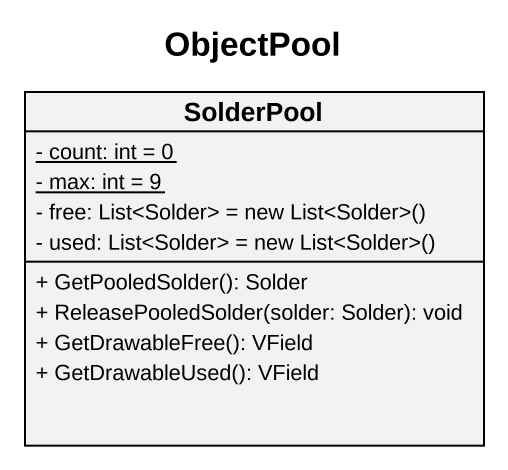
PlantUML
@startuml
title ObjectPool
hide circle
hide empty members
skinparam classAttributeIconSize 0
class SolderPool {
  {static} - count: int = 0
  {static} - max: int = 9
  {field} - free: List<Solder> = new List<Solder>()
  {field} - used: List<Solder> = new List<Solder>()
  + GetPooledSolder(): Solder
  + ReleasePooledSolder(solder: Solder): void
  + GetDrawableFree(): VField
  + GetDrawableUsed(): VField
}
@enduml
